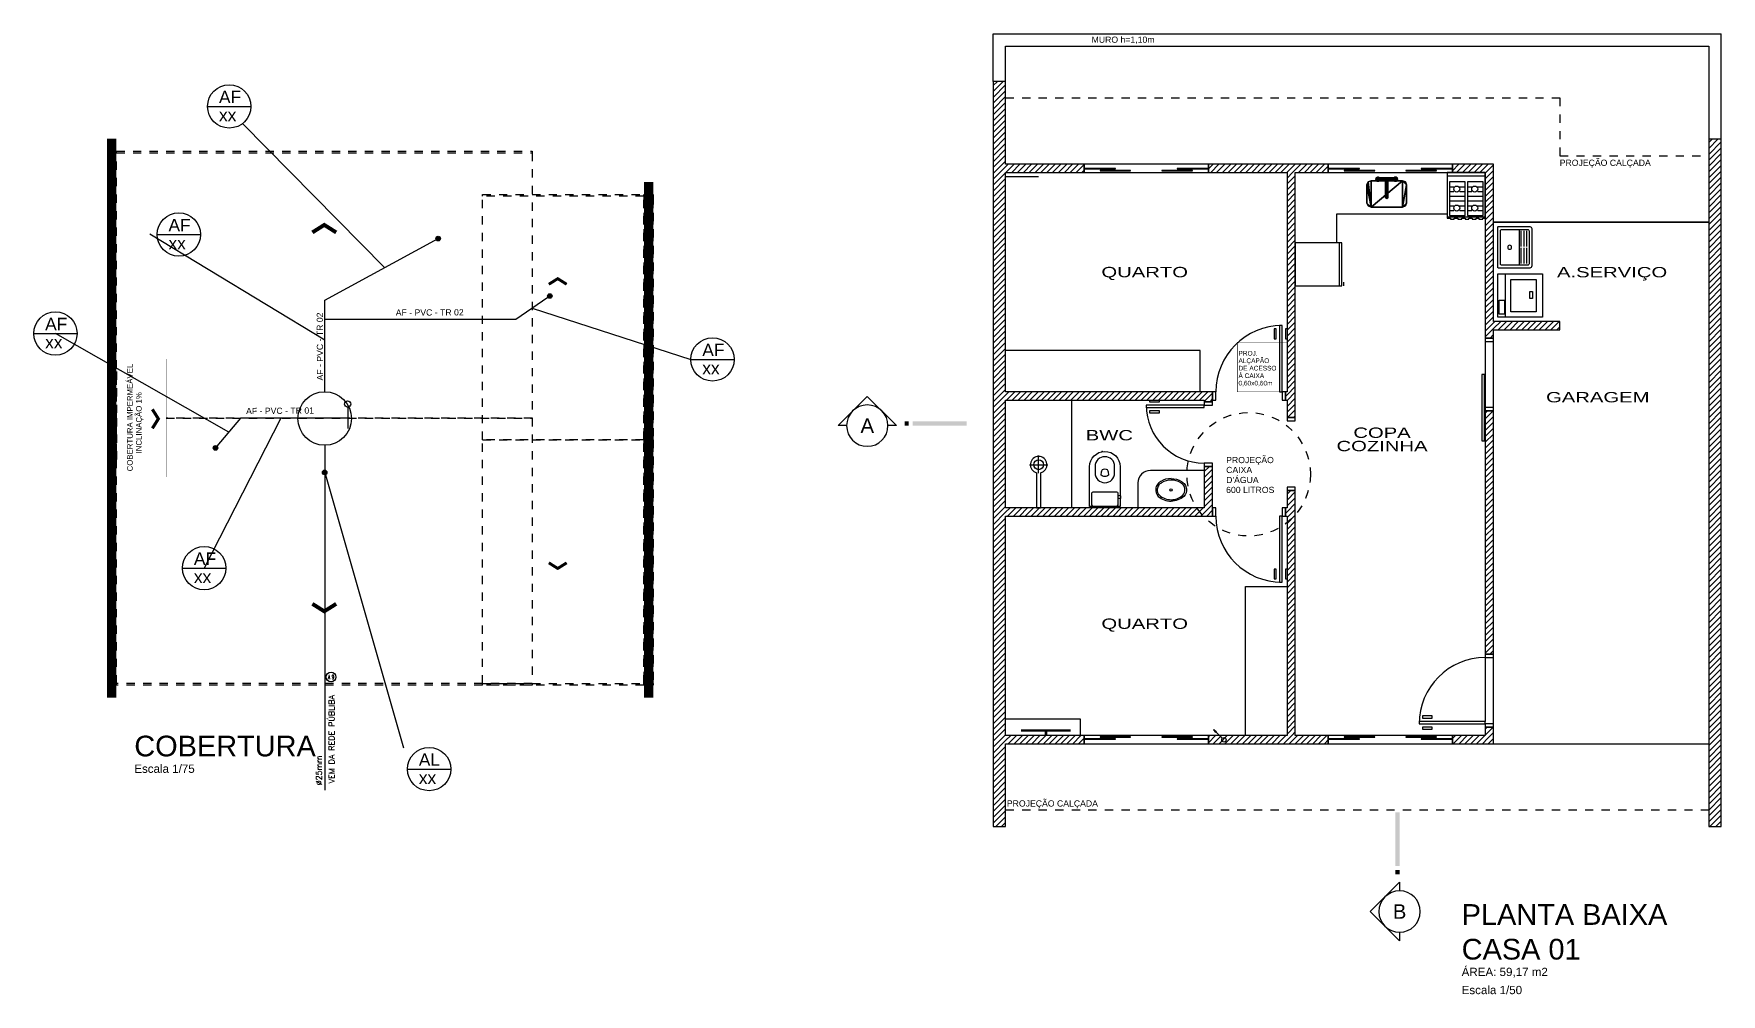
# Model space of a CAD drawing. Header units: metres. Extents: x 49 to 320, y -91 to 27.
# Drawn here: x 198.54 to 218.93, y -59.05 to -47.45 of the extents above; entities that cross this region are included whole.
import ezdxf
from ezdxf.enums import TextEntityAlignment as Align

# ---------------------------------------------------------------- set-up
doc = ezdxf.new("R2010")
doc.units = ezdxf.units.M
doc.header["$LTSCALE"] = 0.2
doc.linetypes.add('DASHED', pattern=[0.75, 0.5, -0.25])
for name, color, linetype in [('ARQ-___-___-LEG', 3, 'Continuous'), ('ARQ-___-___-TXT', 4, 'Continuous'), ('ARQ-___-___-VST', 9, 'Continuous'), ('ARQ-ALV', 6, 'Continuous'), ('ARQ-ALV-___-HTC', 13, 'Continuous'), ('ARQ-COB-PRJ', 4, 'DASHED'), ('ARQ-CXO', 2, 'Continuous'), ('ARQ-DVI', 1, 'Continuous'), ('ARQ-EQP', 24, 'Continuous'), ('ARQ-EQP-___-INT', 7, 'Continuous'), ('ARQ-PIS', 2, 'Continuous'), ('CONEXAO_AG_FRIA', 6, 'Continuous'), ('Diametro', 1, 'Continuous'), ('LEGENDA_ID', 5, 'Continuous'), ('LEGENDA_ID_L', 5, 'Continuous')]:
    doc.layers.add(name, color=color, linetype=linetype)
doc.styles.add('REGUA100', font='arial.ttf')
doc.styles.add('REGUA140', font='arial.ttf')
doc.styles.add('REGUA200', font='arial.ttf')
doc.styles.add('REGUA60', font='arial.ttf')
doc.styles.add('REGUA80', font='arial.ttf')
doc.styles.add('ROMANS', font='romans', dxfattribs={"height": 6})
pattern_1 = [(45, (252.555146, -63.206837), (-0.03535534, 0.03535534), [])]

# ---------------------------------------------------------------- blocks, each defined once
blk = doc.blocks.new('Titul1')
at = {"color": 6, "style": 'REGUA200', "width": 1.4}
blk.add_attdef('TITULO', (0, 0), '', height=5, dxfattribs=at)
at = {"color": 0, "style": 'REGUA80', "width": 1.4}
blk.add_attdef('ESCALA', (0, -3.98), '', height=2, dxfattribs=at)
blk = doc.blocks.new('INDSETAD')
at = {"color": 4, "linetype": 'ByBlock'}
for points in [[(0, 0), (1.26, 2), (0.71, 0), (1.77, 1.68)], [(0, 0), (1.26, -2), (0.71, 0), (1.77, -1.68)]]:
    blk.add_solid(points, dxfattribs=at)
blk = doc.blocks.new('MCCUB1_3')
at = {"color": 254}
mesh = blk.add_polyface(dxfattribs=at)
corners = [(-24, -37, 70), (-22.5, -40.5, 70), (-19, -42, 70), (-24, -15, 70), (-22.5, -11.5, 70), (-19, -10, 70), (19, -10, 70), (19, -42, 70), (24, -15, 70), (24, -37, 70), (22.5, -40.5, 70), (22.5, -11.5, 70), (-24, -37, 85), (-22.5, -40.5, 85), (-19, -42, 85), (19, -42, 85), (22.5, -40.5, 85), (24, -37, 85), (24, -15, 85), (22.5, -11.5, 85), (19, -10, 85), (-19, -10, 85), (-22.5, -11.5, 85), (-24, -15, 85)]
mesh.append_faces([[corners[k] for k in face] for face in [(9, 7, 10), (6, 8, 11)]], dxfattribs={"vtx0": -1, "color": 254})
mesh.append_faces([[corners[k] for k in face] for face in [(0, 2, 3), (3, 2, 4), (4, 2, 5), (5, 2, 6), (8, 7, 9)]], dxfattribs={"vtx0": -1, "vtx1": -1, "color": 254})
mesh.append_faces([[corners[k] for k in face] for face in [(6, 7, 8)]], dxfattribs={"vtx0": -1, "vtx1": -1, "vtx2": -1, "color": 254})
mesh.append_faces([[corners[k] for k in face] for face in [(6, 2, 7)]], dxfattribs={"vtx0": -1, "vtx2": -1, "color": 254})
mesh.append_faces([[corners[k] for k in face] for face in [(12, 13, 0), (13, 14, 1), (14, 15, 2), (15, 16, 7), (16, 17, 10), (17, 18, 9), (18, 19, 8), (19, 20, 11), (20, 21, 6), (21, 22, 5), (22, 23, 4), (23, 12, 3)]], dxfattribs={"vtx1": -1, "color": 254})
mesh.append_faces([[corners[k] for k in face] for face in [(0, 1, 2), (13, 1, 0), (14, 2, 1), (15, 7, 2), (16, 10, 7), (17, 9, 10), (18, 8, 9), (19, 11, 8), (20, 6, 11), (21, 5, 6), (22, 4, 5), (23, 3, 4), (12, 0, 3)]], dxfattribs={"vtx2": -1, "color": 254})
mesh = blk.add_polyface(dxfattribs=at)
corners = [(-1.4, -30.5, 100.3), (-1.4, -30.5, 95.5), (-0.1, -31.3, 95.5), (-0.1, -31.3, 100.6), (-1.4, -29, 99.7), (-1.4, -29, 95.5), (-0.1, -28.3, 99.4), (-0.1, -28.3, 95.5), (1.2, -29, 99.7), (1.2, -29, 95.5), (1.2, -30.5, 100.3), (1.2, -30.5, 95.5), (-1.4, -27.2, 103.6), (-0.1, -27.5, 104.3), (-1.4, -26.6, 102.1), (-0.1, -26.3, 101.3), (1.2, -26.6, 102.1), (1.2, -27.2, 103.6), (-1.4, -10.6, 103.6), (-0.1, -10.3, 104.3), (-1.4, -11.2, 102.1), (-0.1, -11.5, 101.3), (1.2, -11.2, 102.1), (1.2, -10.6, 103.6), (-1.4, -7.6, 100.5), (-0.1, -7, 101), (-1.4, -8.6, 99.5), (-0.1, -9.2, 98.9), (1.2, -8.6, 99.5), (1.2, -7.6, 100.5), (-12.1, -6.6, 100), (-12.1, -7.3, 101.3), (11.9, -7.3, 101.3), (11.9, -6.6, 100), (-12.1, -7.4, 98.7), (11.9, -7.4, 98.7), (-12.1, -8.9, 98.7), (11.9, -8.9, 98.7), (-12.1, -9.6, 100), (11.9, -9.6, 100), (-12.1, -8.8, 101.3), (11.9, -8.8, 101.3), (12.5, -6.6, 106.9), (11.2, -5.7, 106.9), (9.7, -5.7, 106.9), (8.4, -6.6, 106.9), (7.9, -8.1, 106.9), (8.4, -9.6, 106.9), (9.6, -10.5, 106.9), (12.4, -9.6, 106.9), (11.2, -10.5, 106.9), (12.9, -8.1, 106.9), (12.5, -6.6, 101.9), (11.2, -5.7, 101.9), (9.7, -5.7, 101.9), (8.4, -6.6, 101.9), (7.9, -8.1, 101.9), (8.4, -9.6, 101.9), (9.6, -10.5, 101.9), (11.2, -10.5, 101.9), (12.4, -9.6, 101.9), (12.9, -8.1, 101.9), (-8.1, -8.1, 101.9), (-8.5, -6.6, 101.9), (-8.5, -6.6, 106.9), (-8.1, -8.1, 106.9), (-8.6, -9.6, 101.9), (-8.6, -9.6, 106.9), (-9.8, -10.5, 101.9), (-9.8, -10.5, 106.9), (-11.4, -10.5, 101.9), (-11.4, -10.5, 106.9), (-12.6, -9.6, 101.9), (-12.6, -9.6, 106.9), (-13.1, -8.1, 101.9), (-13.1, -8.1, 106.9), (-12.6, -6.6, 101.9), (-12.6, -6.6, 106.9), (-11.3, -5.7, 101.9), (-11.3, -5.7, 106.9), (-9.8, -5.7, 101.9), (-9.8, -5.7, 106.9)]
mesh.append_faces([[corners[k] for k in face] for face in [(30, 31, 32, 33), (34, 30, 33, 35), (36, 34, 35, 37), (38, 36, 37, 39), (40, 38, 39, 41), (31, 40, 41, 32), (52, 53, 43, 42), (53, 54, 44, 43), (54, 55, 45, 44), (55, 56, 46, 45), (56, 57, 47, 46), (57, 58, 48, 47), (58, 59, 50, 48), (59, 60, 49, 50), (60, 61, 51, 49), (61, 52, 42, 51), (62, 63, 64, 65), (66, 62, 65, 67), (68, 66, 67, 69), (70, 68, 69, 71), (72, 70, 71, 73), (74, 72, 73, 75), (76, 74, 75, 77), (78, 76, 77, 79), (80, 78, 79, 81), (63, 80, 81, 64)]], dxfattribs={"color": 254})
mesh.append_faces([[corners[k] for k in face] for face in [(32, 37, 35, 33), (49, 48, 50), (42, 49, 51), (64, 67, 65), (67, 71, 69)]], dxfattribs={"vtx0": -1, "color": 254})
mesh.append_faces([[corners[k] for k in face] for face in [(32, 39, 37), (42, 44, 45), (42, 45, 46), (42, 46, 47), (42, 47, 48), (64, 73, 71), (64, 75, 73), (64, 77, 75), (64, 79, 77)]], dxfattribs={"vtx0": -1, "vtx2": -1, "color": 254})
mesh.append_faces([[corners[k] for k in face] for face in [(24, 18, 19, 25), (26, 20, 18, 24), (27, 21, 20, 26), (28, 22, 21, 27), (29, 23, 22, 28), (25, 19, 23, 29)]], dxfattribs={"vtx1": -1, "color": 254})
mesh.append_faces([[corners[k] for k in face] for face in [(36, 38, 31)]], dxfattribs={"vtx1": -1, "vtx2": -1, "color": 254})
mesh.append_faces([[corners[k] for k in face] for face in [(12, 0, 3, 13), (14, 4, 0, 12), (15, 6, 4, 14), (16, 8, 6, 15), (17, 10, 8, 16), (13, 3, 10, 17), (18, 12, 13, 19), (20, 14, 12, 18), (21, 15, 14, 20), (22, 16, 15, 21), (23, 17, 16, 22), (19, 13, 17, 23)]], dxfattribs={"vtx1": -1, "vtx3": -1, "color": 254})
mesh.append_faces([[corners[k] for k in face] for face in [(32, 41, 39), (30, 34, 36, 31), (38, 40, 31), (42, 43, 44), (64, 81, 79)]], dxfattribs={"vtx2": -1, "color": 254})
mesh.append_faces([[corners[k] for k in face] for face in [(0, 1, 2, 3), (4, 5, 1, 0), (6, 7, 5, 4), (8, 9, 7, 6), (10, 11, 9, 8), (3, 2, 11, 10)]], dxfattribs={"vtx3": -1, "color": 254})
blk = doc.blocks.new('EQF4B__2')
at = {"color": 0}
blk.add_lwpolyline([(25.5, -5), (-25.5, -5), (-25.5, -66.5), (-21.4, -66.5), (-21.4, -67.9), (-16.2, -67.9), (-16.2, -66.5), (-11.3, -66.5), (-11.3, -67.9), (-6.2, -67.9), (-6.2, -66.5), (-1.7, -66.5), (-1.7, -67.9), (3.5, -67.9), (3.5, -66.5), (7.8, -66.5), (7.8, -67.9), (13, -67.9), (13, -66.5), (17, -66.5), (17, -67.9), (22.2, -67.9), (22.2, -66.5), (25.5, -66.5)], close=True, dxfattribs=at)
at = {"layer": 'ARQ-EQP-___-INT'}
for p, q in [((-25.3, -9.7), (25.3, -9.7)), ((-22.6, -24.1), (-16.8, -24.1)), ((-22.6, -30.6), (-16.8, -30.6)), ((-22.6, -36.7), (-1.4, -36.7)), ((-22.6, -43.3), (-1.4, -43.3)), ((-8.7, -24.1), (-1.4, -24.1)), ((-8.7, -30.6), (-1.4, -30.6)), ((1.4, -24.1), (7.2, -24.1)), ((1.4, -30.6), (7.2, -30.6)), ((1.4, -36.7), (22.6, -36.7)), ((1.4, -43.3), (22.6, -43.3)), ((15.3, -24.1), (22.6, -24.1)), ((15.3, -30.6), (22.6, -30.6)), ((-25.3, -64.4), (25.3, -64.4)), ((-22.6, -49.6), (-16.8, -49.6)), ((-22.6, -56.1), (-16.8, -56.1)), ((-8.7, -49.6), (-1.4, -49.6)), ((-8.7, -56.1), (-1.4, -56.1)), ((1.4, -49.6), (7.2, -49.6)), ((1.4, -56.1), (7.2, -56.1)), ((15.3, -49.6), (22.6, -49.6)), ((15.3, -56.1), (22.6, -56.1))]:
    blk.add_line(p, q, dxfattribs=at)
for points in [[(-22.6, -62.6), (-1.4, -62.6), (-1.4, -17.4), (-22.6, -17.4)], [(1.4, -62.6), (22.6, -62.6), (22.6, -17.4), (1.4, -17.4)]]:
    blk.add_lwpolyline(points, close=True, dxfattribs=at)
for centre in [(-12.8, -27.3), (11.3, -27.3), (-12.8, -52.8), (11.3, -52.8)]:
    blk.add_circle(centre, 4.04, dxfattribs=at)
blk = doc.blocks.new('EQREFR22')
at = {"color": 0}
blk.add_lwpolyline([(30.5, -10), (-30.5, -10), (-30.5, -76), (30.5, -76)], close=True, dxfattribs=at)
at = {"layer": 'ARQ-EQP-___-INT'}
for p, q in [((-30.5, -73), (30.5, -73)), ((-30.5, -79), (-25.5, -79))]:
    blk.add_line(p, q, dxfattribs=at)
blk = doc.blocks.new('EQLAV1_2')
at = {"color": 0}
blk.add_lwpolyline([(30.8, -10), (-30.8, -10), (-30.8, -73.5), (30.8, -73.5)], close=True, dxfattribs=at)
at = {"layer": 'ARQ-EQP-___-INT'}
blk.add_line((30.8, -21.3), (-30.8, -21.3), dxfattribs=at)
for points in [[(6.4, -19.6), (26.4, -19.6), (26.4, -12.1), (6.4, -12.1)], [(22.9, -64.6), (22.9, -28.8), (-23, -28.8), (-23, -64.6)], [(4, -59.7), (4, -55.7), (-6, -55.7), (-6, -59.7)]]:
    blk.add_lwpolyline(points, close=True, dxfattribs=at)
blk = doc.blocks.new('SAT13S_2')
at = {"layer": 'ARQ-EQP', "color": 0, "linetype": 'ByBlock'}
blk.add_lwpolyline([(-26.5, -48.5), (26.5, -48.5, 0.414214), (29.5, -45.5), (29.5, -1, 0.414214), (28.5, 0), (-28.5, 0, 0.414214), (-29.5, -1), (-29.5, -45.5, 0.414214)], format="xyb", close=True, dxfattribs=at)
at = {"layer": 'ARQ-EQP-___-INT'}
for points in [[(25.5, -27.7), (25.5, -6, 0.414214), (23.5, -4), (-23.5, -4, 0.414214), (-25.5, -6), (-25.5, -27.7)], [(-25.5, -27.8), (-25.5, -29.7, 0.414214), (-24.5, -30.6), (-23.2, -30.6), (23.1, -30.6), (24.5, -30.6, 0.414214), (25.5, -29.7), (25.5, -27.8)], [(-25.5, -30.5), (-25.5, -42.5, 0.414214), (-23.5, -44.5)], [(-23.5, -44.5), (23.5, -44.5, 0.414214), (25.5, -42.5), (25.5, -30.5, 0.414214)], [(-23.2, -33), (-0.9, -33, 0.414214)], [(-23.2, -37), (-0.9, -37, 0.414214)], [(-23.2, -41), (-0.9, -41, 0.414214)], [(0.8, -33), (23.1, -33, 0.414214)], [(0.8, -37), (23.1, -37, 0.414214)], [(0.8, -41), (23.1, -41, 0.414214)]]:
    blk.add_lwpolyline(points, format="xyb", dxfattribs=at)
blk.add_circle((0, -17), 2.8, dxfattribs=at)
blk = doc.blocks.new('SAC616S2')
at = {"layer": 'ARQ-EQP', "color": 0, "linetype": 'ByBlock'}
blk.add_lwpolyline([(18.2, -1.5, -0.329256), (18.5, -1.9), (18.5, -49.6, -0.412623), (0, -68, -0.412623), (-18.5, -49.6), (-18.5, -14.5), (-18.9, -14.5), (-18.9, -11), (-18.5, -11), (-18.5, -1.9, -0.329256), (-18.2, -1.5), (-17.3, -1.5), (0, -1.5), (17.3, -1.5)], format="xyb", close=True, dxfattribs=at)
at = {"layer": 'ARQ-EQP-___-INT'}
for p, q in [((-18.5, -11), (-16, -11)), ((-18.5, -14.5), (-16, -14.5))]:
    blk.add_line(p, q, dxfattribs=at)
blk.add_lwpolyline([(-14, -1.5, 0.324141), (-16, -3.5), (-16, -17.5, 0.333333), (-14.5, -19), (0, -19), (14.5, -19, 0.333333), (16, -17.5), (16, -3.5, 0.324141), (14, -1.5, 0.324141)], format="xyb", dxfattribs=at)
for points in [[(0, -61.7, 0.418677), (11.8, -50), (11.8, -42.1, 0.411784), (0, -30.2, 0.411784), (-11.8, -42.1), (-11.8, -50, 0.418677)], [(0, -47, -0.428571), (-4, -43.3), (-4.3, -39.3, -0.16754), (0, -37.8, -0.16754), (4.3, -39.3), (4, -43.3, -0.428571)]]:
    blk.add_lwpolyline(points, format="xyb", close=True, dxfattribs=at)
blk.add_point((3.3, -68), dxfattribs=at)
blk = doc.blocks.new('SACHS__2')
at = {"layer": 'ARQ-EQP', "color": 0, "linetype": 'ByBlock'}
for p, q in [((42.3, 2.4), (0, 2.4)), ((0, 2.4), (0, -2.4)), ((42.3, -2.4), (0, -2.4))]:
    blk.add_line(p, q, dxfattribs=at)
blk.add_arc((52, 0), 10, 193.8865, 166.1135, dxfattribs=at)
at = {"layer": 'ARQ-EQP-___-INT'}
for p, q in [((41.6, 0), (63.2, 0)), ((52, 11.2), (52, -11.2))]:
    blk.add_line(p, q, dxfattribs=at)
blk.add_circle((52, 0), 6, dxfattribs=at)
blk = doc.blocks.new('SAL37S_2')
at = {"layer": 'ARQ-EQP-___-INT'}
for points in [[(0, -10, 0.145827), (-16.8, -14.9, 0.090827), (-22, -19.4, 0.12568), (-24.8, -26.7, 0.221372), (-20.6, -38.8, 0.186059), (0, -46.5, 0.186059)], [(0, -10, -0.145827), (16.8, -14.9, -0.090827), (22, -19.4, -0.12568), (24.8, -26.7, -0.221372), (20.6, -38.8, -0.186059), (0, -46.5, -0.186059)]]:
    blk.add_lwpolyline(points, format="xyb", dxfattribs=at)
blk.add_lwpolyline([(0, -12.5, 0.14623), (-15.5, -17, 0.09047), (-20, -20.9, 0.123903), (-22.4, -27, 0.21906), (-18.9, -37, 0.185248), (0, -44.1, 0.185248), (18.8, -37, 0.21906), (22.3, -27, 0.123903), (20, -20.9, 0.09047), (15.5, -17, 0.14623)], format="xyb", close=True, dxfattribs=at)
blk.add_circle((0, -28.3), 1.8, dxfattribs=at)
blk = doc.blocks.new('IndUni1')
at = {"color": 4, "style": 'REGUA100', "width": 1.4, "flags": 8}
blk.add_attdef('NOME1', text='', height=2.5, dxfattribs=at).set_placement((0.24, 2.99), align=Align.CENTER)
at = {"color": 4, "style": 'REGUA100', "width": 1.4}
blk.add_attdef('NOME2', text='', height=2.5, dxfattribs=at).set_placement((0.24, -0.22), align=Align.CENTER)
at = {"color": 0, "style": 'REGUA60', "width": 1.4}
for tag, p in [('PERIM', (0.24, -5.32)), ('AREA', (0.24, -2.82)), ('PISO', (0.24, -7.82)), ('PAREDE', (0.24, -10.32)), ('TETO', (0.24, -12.82))]:
    blk.add_attdef(tag, text='', height=1.5, dxfattribs=at).set_placement(p, align=Align.CENTER)
blk = doc.blocks.new('Corte2')
at = {"color": 4}
blk.add_lwpolyline([(-5, 0), (-7.07, 0), (0, 7.07), (7.07, 0), (5, 0, 1)], format="xyb", close=True, dxfattribs=at)
blk.add_arc((0, 0), 5, 180, 0)
at = {"color": 4, "linetype": 'ByBlock'}
for points in [[(9, 0), (9, 1), (10, 0), (10, 1)], [(11, 0), (11, 1), (24, 0), (24, 1)]]:
    blk.add_solid(points, dxfattribs=at)
at = {"color": 0, "linetype": 'ByBlock', "style": 'REGUA140', "width": 1.4}
blk.add_attdef('CODCORTE', text='', height=3.5, dxfattribs=at).set_placement((0, 0), align=Align.MIDDLE)
blk = doc.blocks.new('*U282', base_point=(503.7, 172.5))
for p, q in [((491.3, 184.8), (494.9, 182.7)), ((491.3, 184.8), (493.4, 181.2)), ((501.7, 174.4), (491.3, 184.8))]:
    blk.add_line(p, q)
blk.add_circle((503.7, 172.5), 2.71)

msp = doc.modelspace()

# ---------------------------------------------------------------- hatches: boundary and pattern name
at = {"true_color": 0x000000}
h = msp.add_hatch(color=18, dxfattribs=at)
h.dxf.hatch_style = 1
h.paths.add_polyline_path([(203.4, -49.92, 1), (203.456, -49.92, 1)])
h = msp.add_hatch(color=18, dxfattribs=at)
h.dxf.hatch_style = 1
h.paths.add_polyline_path([(204.804, -50.613, 1), (204.749, -50.613, 1)])
h = msp.add_hatch(color=18, dxfattribs=at)
h.dxf.hatch_style = 1
h.paths.add_polyline_path([(200.766, -52.448, 1), (200.711, -52.448, 1)])
h = msp.add_hatch(color=18, dxfattribs=at)
h.dxf.hatch_style = 1
h.paths.add_polyline_path([(202.029, -52.744, 1), (202.084, -52.744, 1)])
at = {"layer": 'ARQ-ALV-___-HTC'}
h = msp.add_hatch(dxfattribs=at)
h.set_pattern_fill('_U', color=256, scale=0.05, angle=45, style=0, pattern_type=0)
h.set_pattern_definition(pattern_1)
h.paths.add_polyline_path([(210.131, -48.021), (210.131, -57.021), (210.281, -57.021), (210.281, -48.021)])
h = msp.add_hatch(dxfattribs=at)
h.set_pattern_fill('_U', color=256, scale=0.05, angle=45, style=0, pattern_type=0)
h.set_pattern_definition(pattern_1)
h.paths.add_polyline_path([(218.926, -57.021), (218.926, -48.721), (218.776, -48.721), (218.776, -57.021)])
h = msp.add_hatch(dxfattribs=at)
h.set_pattern_fill('_U', color=256, scale=0.05, angle=45, style=0, pattern_type=0)
h.set_pattern_definition(pattern_1)
h.paths.add_polyline_path([(210.281, -49.021), (210.281, -49.121), (211.231, -49.121), (211.231, -49.021)])
h.paths.add_polyline_path([(215.679, -49.021), (215.679, -49.121), (216.076, -49.121), (216.176, -49.021)])
h.paths.add_polyline_path([(214.179, -49.021), (212.731, -49.021), (212.731, -49.121), (214.179, -49.121)])
h = msp.add_hatch(dxfattribs=at)
h.set_pattern_fill('_U', color=256, scale=0.05, angle=45, style=0, pattern_type=0)
h.set_pattern_definition(pattern_1)
h.paths.add_polyline_path([(213.681, -49.121), (213.681, -52.081), (213.781, -52.081), (213.781, -49.121)])
h.paths.add_polyline_path([(213.781, -55.921), (213.781, -52.961), (213.681, -52.961), (213.681, -55.921)])
h = msp.add_hatch(dxfattribs=at)
h.set_pattern_fill('_U', color=256, scale=0.05, angle=45, style=0, pattern_type=0)
h.set_pattern_definition(pattern_1)
h.paths.add_polyline_path([(216.076, -54.941), (216.176, -54.941), (216.176, -52.001), (216.076, -52.001)])
h.paths.add_polyline_path([(216.076, -55.821), (216.076, -55.921), (216.176, -56.021), (216.176, -55.821)])
h.paths.add_polyline_path([(216.176, -51.121), (216.176, -49.021), (216.076, -49.121), (216.076, -51.121)])
h = msp.add_hatch(dxfattribs=at)
h.set_pattern_fill('_U', color=256, scale=0.05, angle=45, style=0, pattern_type=0)
h.set_pattern_definition(pattern_1)
h.paths.add_polyline_path([(216.176, -50.921), (216.176, -51.021), (216.976, -51.021), (216.976, -50.921)])
h = msp.add_hatch(dxfattribs=at)
h.set_pattern_fill('_U', color=256, scale=0.05, angle=45, style=0, pattern_type=0)
h.set_pattern_definition(pattern_1)
h.paths.add_polyline_path([(212.781, -51.771), (210.281, -51.771), (210.281, -51.871), (212.781, -51.871)])
h.paths.add_polyline_path([(213.661, -51.871), (213.681, -51.871), (213.681, -51.771), (213.661, -51.771)])
h = msp.add_hatch(dxfattribs=at)
h.set_pattern_fill('_U', color=256, scale=0.05, angle=45, style=0, pattern_type=0)
h.set_pattern_definition(pattern_1)
h.paths.add_polyline_path([(212.781, -53.171), (212.781, -52.671), (212.681, -52.671), (212.681, -53.171)])
h.paths.add_polyline_path([(212.681, -51.871), (212.681, -51.891), (212.781, -51.891), (212.781, -51.871)])
h = msp.add_hatch(dxfattribs=at)
h.set_pattern_fill('_U', color=256, scale=0.05, angle=45, style=0, pattern_type=0)
h.set_pattern_definition(pattern_1)
h.paths.add_polyline_path([(212.781, -53.171), (210.281, -53.171), (210.281, -53.271), (212.781, -53.271)])
h.paths.add_polyline_path([(213.661, -53.271), (213.681, -53.271), (213.681, -53.171), (213.661, -53.171)])
h = msp.add_hatch(dxfattribs=at)
h.set_pattern_fill('_U', color=256, scale=0.05, angle=45, style=0, pattern_type=0)
h.set_pattern_definition(pattern_1)
h.paths.add_polyline_path([(215.679, -56.021), (216.176, -56.021), (216.076, -55.921), (215.679, -55.921)])
h.paths.add_polyline_path([(214.179, -56.021), (214.179, -55.921), (212.731, -55.921), (212.731, -56.021)])
h.paths.add_polyline_path([(211.231, -56.021), (211.231, -55.921), (210.281, -55.921), (210.281, -56.021)])

# ---------------------------------------------------------------- linework, layer by layer
for p, q in [((200.642, -48.323), (201.166, -48.323)), ((202.783, -50.272), (201.063, -48.531)), ((202.06, -51.146), (199.943, -49.866)), ((200.033, -49.871), (200.557, -49.871)), ((202.06, -50.665), (203.428, -49.92)), ((202.06, -51.77), (202.06, -50.665)), ((204.367, -50.893), (204.753, -50.628)), ((202.06, -50.893), (204.367, -50.893)), ((204.563, -50.759), (206.481, -51.379)), ((198.542, -51.066), (199.066, -51.066)), ((200.898, -52.258), (198.804, -51.066)), ((206.481, -51.379), (207.004, -51.379)), ((202.338, -51.957), (202.338, -52.213)), ((201.528, -52.088), (200.601, -53.9)), ((201.041, -52.088), (200.756, -52.427)), ((202.015, -52.088), (201.041, -52.088)), ((202.338, -52.088), (201.446, -52.088)), ((202.057, -52.416), (202.057, -56.581)), ((202.057, -52.744), (203.008, -56.071)), ((200.34, -53.9), (200.863, -53.9)), ((203.057, -56.327), (203.58, -56.327))]:
    msp.add_line(p, q)
for centre, radius in [((200.904, -48.323), 0.262), ((200.295, -49.871), 0.262), ((203.428, -49.92), 0.0277), ((204.776, -50.613), 0.0277), ((198.804, -51.066), 0.262), ((206.742, -51.379), 0.262), ((202.057, -52.093), 0.323), ((202.334, -51.918), 0.0386), ((200.738, -52.448), 0.0277), ((202.057, -52.744), 0.0277), ((200.601, -53.9), 0.262), ((203.318, -56.327), 0.262)]:
    msp.add_circle(centre, radius)
at = {"layer": 'ARQ-___-___-LEG'}
for points, const_width in [([(199.485, -48.713), (199.485, -55.313), (199.485, -55.463)], 0.113), ([(205.969, -55.463), (205.969, -49.388), (205.969, -49.238)], 0.113), ([(199.542, -51.376), (200.142, -51.376), (200.142, -52.801), (199.542, -52.801)], 0.000075)]:
    msp.add_lwpolyline(points, dxfattribs=dict(at, const_width=const_width))
at = {"layer": 'ARQ-___-___-VST'}
for p, q in [((210.131, -48.021), (210.131, -47.446)), ((210.131, -47.446), (218.926, -47.446)), ((218.926, -48.721), (218.926, -47.446)), ((210.281, -48.021), (210.281, -47.596)), ((210.281, -47.596), (218.776, -47.596)), ((218.776, -47.596), (218.776, -48.721)), ((212.73, -49.021), (211.232, -49.021)), ((211.232, -49.121), (212.73, -49.121)), ((215.678, -49.021), (214.18, -49.021)), ((214.18, -49.121), (215.678, -49.121)), ((210.281, -49.171), (210.681, -49.171)), ((214.281, -49.621), (215.617, -49.621)), ((214.281, -49.971), (214.281, -49.621)), ((213.526, -51.011), (213.526, -51.131)), ((213.551, -51.011), (213.526, -51.011)), ((213.526, -51.131), (213.551, -51.131)), ((213.551, -51.131), (213.551, -51.011)), ((213.661, -51.011), (213.661, -51.131)), ((213.681, -51.011), (213.661, -51.011)), ((213.661, -51.131), (213.681, -51.131)), ((216.076, -51.161), (216.076, -51.961)), ((216.176, -51.961), (216.176, -51.161)), ((212.631, -51.271), (210.281, -51.271)), ((212.631, -51.771), (212.631, -51.271)), ((211.081, -53.171), (211.081, -51.871)), ((212.021, -51.871), (212.021, -51.891)), ((212.021, -51.891), (212.141, -51.891)), ((212.141, -51.891), (212.141, -51.871)), ((212.141, -52.001), (212.021, -52.001)), ((212.021, -52.001), (212.021, -52.026)), ((212.021, -52.026), (212.141, -52.026)), ((212.141, -52.026), (212.141, -52.001)), ((212.681, -52.721), (212.031, -52.721)), ((211.881, -52.871), (211.881, -53.171)), ((213.526, -53.911), (213.526, -54.031)), ((213.551, -53.911), (213.526, -53.911)), ((213.551, -54.031), (213.551, -53.911)), ((213.661, -53.911), (213.661, -54.031)), ((213.681, -53.911), (213.661, -53.911)), ((213.181, -55.921), (213.181, -54.121)), ((213.181, -54.121), (213.681, -54.121)), ((213.526, -54.031), (213.551, -54.031)), ((213.661, -54.031), (213.681, -54.031)), ((216.076, -54.981), (216.076, -55.751)), ((216.176, -55.781), (216.176, -54.981)), ((210.281, -55.721), (211.181, -55.721)), ((211.181, -55.721), (211.181, -55.921)), ((215.436, -55.686), (215.316, -55.686)), ((215.316, -55.686), (215.316, -55.711)), ((215.316, -55.711), (215.436, -55.711)), ((215.436, -55.821), (215.316, -55.821)), ((215.316, -55.821), (215.316, -55.846)), ((215.316, -55.846), (215.436, -55.846)), ((215.436, -55.711), (215.436, -55.686)), ((215.436, -55.846), (215.436, -55.821)), ((212.73, -55.921), (211.232, -55.921)), ((211.232, -56.021), (212.73, -56.021)), ((215.678, -55.921), (214.18, -55.921)), ((214.18, -56.021), (215.678, -56.021))]:
    msp.add_line(p, q, dxfattribs=at)
at = {"layer": 'ARQ-___-___-VST', "linetype": 'DASHED'}
for p, q in [((210.281, -48.221), (216.976, -48.221)), ((216.976, -48.221), (216.976, -48.921)), ((216.976, -48.921), (218.776, -48.921)), ((210.281, -56.821), (218.776, -56.821))]:
    msp.add_line(p, q, dxfattribs=at)
at = {"layer": 'ARQ-___-___-VST', "linetype": 'DASHED', "const_width": 0.005}
msp.add_lwpolyline([(213.681, -51.171), (213.081, -51.171), (213.081, -51.771), (213.681, -51.771), (213.681, -51.171), (213.381, -51.171)], dxfattribs=at)
at = {"layer": 'ARQ-___-___-VST', "const_width": 0.03}
for points in [[(210.769, -55.861), (211.069, -55.861), (210.469, -55.861)], [(210.769, -55.861), (210.769, -55.921)]]:
    msp.add_lwpolyline(points, dxfattribs=at)
at = {"layer": 'ARQ-___-___-VST', "linetype": 'DASHED'}
msp.add_circle((213.218, -52.767), 0.746, dxfattribs=at)
at = {"layer": 'ARQ-___-___-VST'}
msp.add_arc((212.031, -52.871), 0.15, 90, 180, dxfattribs=at)
at = {"layer": 'ARQ-ALV'}
for p, q in [((210.131, -48.021), (210.131, -57.021)), ((210.281, -48.021), (210.131, -48.021)), ((210.281, -49.021), (210.281, -48.021)), ((218.776, -48.721), (218.776, -57.021)), ((218.926, -48.721), (218.776, -48.721)), ((218.926, -57.021), (218.926, -48.721)), ((211.231, -49.021), (210.281, -49.021)), ((210.281, -51.771), (210.281, -49.121)), ((210.281, -49.121), (211.231, -49.121)), ((211.231, -49.121), (211.231, -49.021)), ((212.731, -49.021), (212.731, -49.121)), ((214.179, -49.021), (212.731, -49.021)), ((212.731, -49.121), (213.681, -49.121)), ((213.681, -49.121), (213.681, -51.771)), ((213.781, -52.081), (213.781, -49.121)), ((213.781, -49.121), (214.179, -49.121)), ((214.179, -49.121), (214.179, -49.021)), ((215.679, -49.021), (215.679, -49.121)), ((216.176, -49.021), (215.679, -49.021)), ((215.679, -49.121), (216.076, -49.121)), ((216.076, -49.121), (216.076, -51.121)), ((216.176, -50.921), (216.176, -49.021)), ((216.976, -50.921), (216.176, -50.921)), ((216.976, -51.021), (216.976, -50.921)), ((216.076, -51.121), (216.176, -51.121)), ((216.176, -51.121), (216.176, -51.021)), ((216.176, -51.021), (216.976, -51.021)), ((212.781, -51.771), (210.281, -51.771)), ((212.781, -51.871), (212.781, -51.771)), ((213.661, -51.771), (213.661, -51.871)), ((213.681, -51.771), (213.661, -51.771)), ((210.281, -53.171), (210.281, -51.871)), ((210.281, -51.871), (212.681, -51.871)), ((212.681, -51.871), (212.681, -51.891)), ((212.681, -51.891), (212.781, -51.891)), ((212.781, -51.891), (212.781, -51.871)), ((213.661, -51.871), (213.681, -51.871)), ((213.681, -51.871), (213.681, -52.081)), ((213.681, -52.081), (213.781, -52.081)), ((216.176, -52.001), (216.076, -52.001)), ((216.076, -52.001), (216.076, -54.941)), ((216.176, -54.941), (216.176, -52.001)), ((212.681, -52.671), (212.681, -53.171)), ((212.781, -52.671), (212.681, -52.671)), ((212.781, -53.171), (212.781, -52.671)), ((213.681, -52.961), (213.681, -53.171)), ((213.781, -52.961), (213.681, -52.961)), ((213.781, -55.921), (213.781, -52.961)), ((212.681, -53.171), (210.281, -53.171)), ((212.781, -53.271), (212.781, -53.171)), ((213.661, -53.171), (213.661, -53.271)), ((213.681, -53.171), (213.661, -53.171)), ((210.281, -55.921), (210.281, -53.271)), ((210.281, -53.271), (212.781, -53.271)), ((213.661, -53.271), (213.681, -53.271)), ((213.681, -53.271), (213.681, -55.921)), ((216.076, -54.941), (216.176, -54.941)), ((216.076, -55.821), (216.076, -55.921)), ((216.176, -55.821), (216.076, -55.821)), ((216.176, -56.021), (216.176, -55.821)), ((211.231, -55.921), (210.281, -55.921)), ((210.281, -57.021), (210.281, -56.021)), ((210.281, -56.021), (211.231, -56.021)), ((211.231, -56.021), (211.231, -55.921)), ((212.731, -55.921), (212.731, -56.021)), ((213.681, -55.921), (212.731, -55.921)), ((212.731, -56.021), (214.179, -56.021)), ((214.179, -55.921), (213.781, -55.921)), ((214.179, -56.021), (214.179, -55.921)), ((215.679, -55.921), (215.679, -56.021)), ((216.076, -55.921), (215.679, -55.921)), ((215.679, -56.021), (216.176, -56.021)), ((210.131, -57.021), (210.281, -57.021)), ((218.776, -57.021), (218.926, -57.021))]:
    msp.add_line(p, q, dxfattribs=at)
at = {"layer": 'ARQ-COB-PRJ'}
for p, q in [((199.542, -48.863), (204.563, -48.863)), ((199.542, -48.883), (199.542, -48.863)), ((199.542, -48.883), (204.563, -48.883)), ((199.542, -52.088), (199.542, -48.883)), ((204.563, -48.863), (204.563, -48.883)), ((204.563, -48.883), (204.563, -52.088)), ((203.963, -49.388), (205.913, -49.388)), ((203.963, -49.408), (203.963, -49.388)), ((205.913, -49.408), (203.963, -49.408)), ((203.963, -52.351), (203.963, -49.408)), ((205.913, -49.388), (205.913, -49.408)), ((205.913, -49.408), (205.913, -49.388)), ((205.913, -49.408), (205.913, -52.351)), ((205.913, -52.351), (205.913, -49.408)), ((206.025, -49.388), (206.025, -49.408)), ((206.025, -49.408), (206.025, -49.388)), ((206.025, -49.408), (206.025, -52.351)), ((206.025, -52.351), (206.025, -49.408)), ((199.542, -51.526), (199.542, -52.088)), ((199.542, -52.088), (199.542, -52.651)), ((199.542, -55.294), (199.542, -52.088)), ((204.563, -52.088), (200.142, -52.088)), ((200.142, -52.088), (204.563, -52.088)), ((204.563, -52.088), (204.563, -55.294)), ((205.913, -52.351), (203.963, -52.351)), ((203.963, -52.351), (205.913, -52.351)), ((203.963, -55.294), (203.963, -52.351)), ((205.913, -52.351), (205.913, -55.294)), ((205.913, -55.294), (205.913, -52.351)), ((206.025, -52.351), (206.025, -55.294)), ((206.025, -55.294), (206.025, -52.351)), ((204.563, -55.294), (199.542, -55.294)), ((199.542, -55.313), (199.542, -55.294)), ((204.563, -55.313), (199.542, -55.313)), ((203.963, -55.294), (205.913, -55.294)), ((203.963, -55.313), (203.963, -55.294)), ((205.913, -55.313), (203.963, -55.313)), ((204.563, -55.294), (204.563, -55.313)), ((205.913, -55.294), (205.913, -55.313)), ((205.913, -55.313), (205.913, -55.294)), ((206.025, -55.294), (206.025, -55.313)), ((206.025, -55.313), (206.025, -55.294))]:
    msp.add_line(p, q, dxfattribs=at)
at = {"layer": 'ARQ-CXO'}
for p, q in [((211.232, -49.021), (211.231, -49.021)), ((211.231, -49.021), (211.231, -49.121)), ((211.231, -49.121), (211.232, -49.121)), ((211.232, -49.121), (211.232, -49.021)), ((212.731, -49.021), (212.73, -49.021)), ((212.73, -49.021), (212.73, -49.121)), ((212.73, -49.121), (212.731, -49.121)), ((212.731, -49.121), (212.731, -49.021)), ((214.18, -49.021), (214.179, -49.021)), ((214.179, -49.021), (214.179, -49.121)), ((214.179, -49.121), (214.18, -49.121)), ((214.18, -49.121), (214.18, -49.021)), ((215.679, -49.021), (215.678, -49.021)), ((215.678, -49.021), (215.678, -49.121)), ((215.678, -49.121), (215.679, -49.121)), ((215.679, -49.121), (215.679, -49.021)), ((213.621, -50.971), (213.591, -50.971)), ((213.591, -50.971), (213.591, -51.771)), ((213.621, -51.771), (213.621, -50.971)), ((216.176, -51.121), (216.076, -51.121)), ((216.076, -51.121), (216.076, -51.161)), ((216.076, -51.161), (216.176, -51.161)), ((216.176, -51.161), (216.176, -51.121)), ((216.066, -51.561), (216.036, -51.561)), ((216.036, -51.561), (216.036, -52.361)), ((216.066, -52.361), (216.066, -51.561)), ((212.821, -51.771), (212.781, -51.771)), ((212.781, -51.771), (212.781, -51.871)), ((212.821, -51.871), (212.821, -51.771)), ((213.591, -51.771), (213.621, -51.771)), ((213.661, -51.771), (213.621, -51.771)), ((213.621, -51.771), (213.621, -51.871)), ((213.661, -51.871), (213.661, -51.771)), ((212.681, -51.931), (211.981, -51.931)), ((211.981, -51.931), (211.981, -51.961)), ((211.981, -51.961), (212.681, -51.961)), ((212.781, -51.891), (212.681, -51.891)), ((212.681, -51.891), (212.681, -51.931)), ((212.681, -51.931), (212.781, -51.931)), ((212.681, -51.961), (212.681, -51.931)), ((212.781, -51.871), (212.821, -51.871)), ((212.781, -51.931), (212.781, -51.891)), ((213.621, -51.871), (213.661, -51.871)), ((216.076, -51.961), (216.076, -52.001)), ((216.176, -51.961), (216.076, -51.961)), ((216.176, -52.001), (216.176, -51.961)), ((213.781, -52.081), (213.681, -52.081)), ((213.681, -52.081), (213.681, -52.121)), ((213.681, -52.121), (213.781, -52.121)), ((213.781, -52.121), (213.781, -52.081)), ((216.076, -52.001), (216.176, -52.001)), ((216.036, -52.361), (216.066, -52.361)), ((212.681, -52.631), (212.681, -52.671)), ((212.781, -52.631), (212.681, -52.631)), ((212.681, -52.671), (212.781, -52.671)), ((212.781, -52.671), (212.781, -52.631)), ((213.681, -52.921), (213.681, -52.961)), ((213.781, -52.921), (213.681, -52.921)), ((213.681, -52.961), (213.781, -52.961)), ((213.781, -52.961), (213.781, -52.921)), ((212.821, -53.171), (212.781, -53.171)), ((212.781, -53.171), (212.781, -53.271)), ((212.821, -53.271), (212.821, -53.171)), ((213.661, -53.171), (213.621, -53.171)), ((213.621, -53.171), (213.621, -53.271)), ((213.661, -53.271), (213.661, -53.171)), ((212.781, -53.271), (212.821, -53.271)), ((213.591, -53.271), (213.591, -54.071)), ((213.621, -53.271), (213.591, -53.271)), ((213.621, -53.271), (213.661, -53.271)), ((213.621, -54.071), (213.621, -53.271)), ((213.591, -54.071), (213.621, -54.071)), ((216.176, -54.941), (216.076, -54.941)), ((216.076, -54.941), (216.076, -54.981)), ((216.076, -54.981), (216.176, -54.981)), ((216.176, -54.981), (216.176, -54.941)), ((216.076, -55.751), (215.276, -55.751)), ((215.276, -55.751), (215.276, -55.781)), ((215.276, -55.781), (216.076, -55.781)), ((216.076, -55.781), (216.076, -55.751)), ((216.076, -55.781), (216.076, -55.821)), ((216.176, -55.781), (216.076, -55.781)), ((216.076, -55.821), (216.176, -55.821)), ((216.176, -55.821), (216.176, -55.781)), ((211.232, -55.921), (211.231, -55.921)), ((211.231, -55.921), (211.231, -56.021)), ((211.231, -56.021), (211.232, -56.021)), ((211.232, -56.021), (211.232, -55.921)), ((212.731, -55.921), (212.73, -55.921)), ((212.73, -55.921), (212.73, -56.021)), ((212.73, -56.021), (212.731, -56.021)), ((212.731, -56.021), (212.731, -55.921)), ((214.18, -55.921), (214.179, -55.921)), ((214.179, -55.921), (214.179, -56.021)), ((214.179, -56.021), (214.18, -56.021)), ((214.18, -56.021), (214.18, -55.921)), ((215.679, -55.921), (215.678, -55.921)), ((215.678, -55.921), (215.678, -56.021)), ((215.678, -56.021), (215.679, -56.021)), ((215.679, -56.021), (215.679, -55.921))]:
    msp.add_line(p, q, dxfattribs=at)
at = {"layer": 'ARQ-DVI'}
for p, q in [((211.608, -49.073), (211.238, -49.073)), ((211.238, -49.073), (211.238, -49.078)), ((211.238, -49.078), (211.608, -49.078)), ((211.792, -49.098), (211.423, -49.098)), ((211.423, -49.098), (211.423, -49.103)), ((211.423, -49.103), (211.792, -49.103)), ((211.608, -49.078), (211.608, -49.073)), ((211.792, -49.103), (211.792, -49.098)), ((212.54, -49.098), (212.171, -49.098)), ((212.171, -49.098), (212.171, -49.103)), ((212.171, -49.103), (212.54, -49.103)), ((212.724, -49.073), (212.355, -49.073)), ((212.355, -49.073), (212.355, -49.078)), ((212.355, -49.078), (212.724, -49.078)), ((212.54, -49.103), (212.54, -49.098)), ((212.724, -49.078), (212.724, -49.073)), ((214.555, -49.073), (214.186, -49.073)), ((214.186, -49.073), (214.186, -49.078)), ((214.186, -49.078), (214.555, -49.078)), ((214.74, -49.098), (214.371, -49.098)), ((214.371, -49.098), (214.371, -49.103)), ((214.371, -49.103), (214.74, -49.103)), ((214.555, -49.078), (214.555, -49.073)), ((214.74, -49.103), (214.74, -49.098)), ((215.487, -49.098), (215.118, -49.098)), ((215.118, -49.098), (215.118, -49.103)), ((215.118, -49.103), (215.487, -49.103)), ((215.672, -49.073), (215.303, -49.073)), ((215.303, -49.073), (215.303, -49.078)), ((215.303, -49.078), (215.672, -49.078)), ((215.487, -49.103), (215.487, -49.098)), ((215.672, -49.078), (215.672, -49.073)), ((211.608, -55.963), (211.238, -55.963)), ((211.238, -55.963), (211.238, -55.968)), ((211.238, -55.968), (211.608, -55.968)), ((211.792, -55.938), (211.423, -55.938)), ((211.423, -55.938), (211.423, -55.943)), ((211.423, -55.943), (211.792, -55.943)), ((211.608, -55.968), (211.608, -55.963)), ((211.792, -55.943), (211.792, -55.938)), ((212.54, -55.938), (212.171, -55.938)), ((212.171, -55.938), (212.171, -55.943)), ((212.171, -55.943), (212.54, -55.943)), ((212.724, -55.963), (212.355, -55.963)), ((212.355, -55.963), (212.355, -55.968)), ((212.355, -55.968), (212.724, -55.968)), ((212.54, -55.943), (212.54, -55.938)), ((212.724, -55.968), (212.724, -55.963)), ((214.555, -55.963), (214.186, -55.963)), ((214.186, -55.963), (214.186, -55.968)), ((214.186, -55.968), (214.555, -55.968)), ((214.74, -55.938), (214.371, -55.938)), ((214.371, -55.938), (214.371, -55.943)), ((214.371, -55.943), (214.74, -55.943)), ((214.555, -55.968), (214.555, -55.963)), ((214.74, -55.943), (214.74, -55.938)), ((215.487, -55.938), (215.118, -55.938)), ((215.118, -55.938), (215.118, -55.943)), ((215.118, -55.943), (215.487, -55.943)), ((215.672, -55.963), (215.303, -55.963)), ((215.303, -55.963), (215.303, -55.968)), ((215.303, -55.968), (215.672, -55.968)), ((215.487, -55.943), (215.487, -55.938)), ((215.672, -55.968), (215.672, -55.963))]:
    msp.add_line(p, q, dxfattribs=at)
at = {"layer": 'ARQ-PIS'}
for p, q in [((216.176, -49.721), (218.776, -49.721)), ((218.776, -49.721), (216.176, -49.721)), ((216.176, -51.961), (216.176, -51.161)), ((216.176, -55.781), (216.176, -54.981)), ((216.176, -56.021), (218.776, -56.021)), ((216.176, -56.021), (218.776, -56.021))]:
    msp.add_line(p, q, dxfattribs=at)
for centre, radius, start, end in [((213.621, -51.771), 0.8, 90, 180), ((212.681, -51.931), 0.7, 180, 270), ((213.621, -53.271), 0.8, 180, 270), ((216.076, -55.781), 0.8, 90, 180)]:
    msp.add_arc(centre, radius, start, end, dxfattribs=at)
at = {"layer": 'LEGENDA_ID_L'}
msp.add_circle((202.134, -55.216), 0.0588, dxfattribs=at)

# ---------------------------------------------------------------- block references
at = {"layer": 'ARQ-___-___-LEG'}
ref = msp.add_blockref('Titul1', (200.78, -48.085), dxfattribs=dict(at, xscale=0.05, yscale=0.05, zscale=0.05))
ref.add_attrib('ESCALA', 'AF', (200.78, -48.284), dxfattribs={"layer": '0', "color": 0, "height": 0.15, "style": 'REGUA80'})
ref = msp.add_blockref('Titul1', (200.78, -48.304), dxfattribs=dict(at, xscale=0.05, yscale=0.05, zscale=0.05))
ref.add_attrib('ESCALA', 'xx', (200.78, -48.503), dxfattribs={"layer": '0', "color": 0, "height": 0.15, "style": 'REGUA80'})
ref = msp.add_blockref('Titul1', (200.17, -49.633), dxfattribs=dict(at, xscale=0.05, yscale=0.05, zscale=0.05))
ref.add_attrib('ESCALA', 'AF', (200.17, -49.832), dxfattribs={"layer": '0', "color": 0, "height": 0.15, "style": 'REGUA80'})
for p, xscale, yscale, zscale, rotation in [((202.052, -49.727), -0.078125, 0.078125, 0.078125, 90), ((204.872, -50.383), -0.05859375, 0.05859375, 0.05859375, 90), ((200.07, -52.097), 0.0625, 0.0625, 0.0625, 180), ((204.872, -53.925), 0.05859375, 0.05859375, 0.05859375, 90), ((202.052, -54.45), 0.078125, 0.078125, 0.078125, 90)]:
    msp.add_blockref('INDSETAD', p, dxfattribs=dict(at, xscale=xscale, yscale=yscale, zscale=zscale, rotation=rotation))
ref = msp.add_blockref('Titul1', (200.17, -49.852), dxfattribs=dict(at, xscale=0.05, yscale=0.05, zscale=0.05))
ref.add_attrib('ESCALA', 'xx', (200.17, -50.051), dxfattribs={"layer": '0', "color": 0, "height": 0.15, "style": 'REGUA80'})
ref = msp.add_blockref('Titul1', (198.68, -50.828), dxfattribs=dict(at, xscale=0.05, yscale=0.05, zscale=0.05))
ref.add_attrib('ESCALA', 'AF', (198.68, -51.027), dxfattribs={"layer": '0', "color": 0, "height": 0.15, "style": 'REGUA80'})
ref = msp.add_blockref('Titul1', (198.68, -51.047), dxfattribs=dict(at, xscale=0.05, yscale=0.05, zscale=0.05))
ref.add_attrib('ESCALA', 'xx', (198.68, -51.246), dxfattribs={"layer": '0', "color": 0, "height": 0.15, "style": 'REGUA80'})
ref = msp.add_blockref('Titul1', (206.618, -51.141), dxfattribs=dict(at, xscale=0.05, yscale=0.05, zscale=0.05))
ref.add_attrib('ESCALA', 'AF', (206.618, -51.34), dxfattribs={"layer": '0', "color": 0, "height": 0.15, "style": 'REGUA80'})
ref = msp.add_blockref('Titul1', (206.618, -51.36), dxfattribs=dict(at, xscale=0.05, yscale=0.05, zscale=0.05))
ref.add_attrib('ESCALA', 'xx', (206.618, -51.559), dxfattribs={"layer": '0', "color": 0, "height": 0.15, "style": 'REGUA80'})
ref = msp.add_blockref('Corte2', (208.611, -52.179), dxfattribs=dict(at, xscale=0.05, yscale=0.05, zscale=0.05))
ref.add_attrib('CODCORTE', 'A', dxfattribs={"layer": '0', "color": 0, "linetype": 'ByBlock', "height": 0.175, "style": 'REGUA140'}).set_placement((208.611, -52.179), align=Align.MIDDLE)
ref = msp.add_blockref('Titul1', (200.477, -53.662), dxfattribs=dict(at, xscale=0.05, yscale=0.05, zscale=0.05))
ref.add_attrib('ESCALA', 'AF', (200.477, -53.861), dxfattribs={"layer": '0', "color": 0, "height": 0.15, "style": 'REGUA80'})
ref = msp.add_blockref('Titul1', (200.477, -53.881), dxfattribs=dict(at, xscale=0.05, yscale=0.05, zscale=0.05))
ref.add_attrib('ESCALA', 'xx', (200.477, -54.08), dxfattribs={"layer": '0', "color": 0, "height": 0.15, "style": 'REGUA80'})
ref = msp.add_blockref('Titul1', (199.757, -56.174), dxfattribs=dict(at, xscale=0.05, yscale=0.05, zscale=0.05))
ref.add_attrib('TITULO', 'COBERTURA', (199.757, -56.174), dxfattribs={"layer": '0', "color": 6, "height": 0.25, "style": 'REGUA200'})
ref.add_attrib('ESCALA', 'Escala 1/75', (199.757, -56.373), dxfattribs={"layer": '0', "color": 0, "height": 0.1, "style": 'REGUA80'})
ref = msp.add_blockref('Titul1', (203.194, -56.09), dxfattribs=dict(at, xscale=0.05, yscale=0.05, zscale=0.05))
ref.add_attrib('ESCALA', 'AL', (203.194, -56.288), dxfattribs={"layer": '0', "color": 0, "height": 0.15, "style": 'REGUA80'})
ref = msp.add_blockref('Titul1', (203.194, -56.309), dxfattribs=dict(at, xscale=0.05, yscale=0.05, zscale=0.05))
ref.add_attrib('ESCALA', 'xx', (203.194, -56.508), dxfattribs={"layer": '0', "color": 0, "height": 0.15, "style": 'REGUA80'})
ref = msp.add_blockref('Corte2', (215.041, -58.048), dxfattribs=dict(at, xscale=0.05, yscale=0.05, zscale=0.05, rotation=90))
ref.add_attrib('CODCORTE', 'B', dxfattribs={"layer": '0', "color": 0, "linetype": 'ByBlock', "height": 0.175, "style": 'REGUA140'}).set_placement((215.041, -58.048), align=Align.MIDDLE)
ref = msp.add_blockref('Titul1', (215.791, -58.209), dxfattribs=dict(at, xscale=0.05, yscale=0.05, zscale=0.05))
ref.add_attrib('TITULO', 'PLANTA BAIXA', (215.791, -58.209), dxfattribs={"layer": '0', "color": 6, "height": 0.25, "style": 'REGUA200'})
ref.add_attrib('ESCALA', 'Escala 1/50', (215.791, -59.046), dxfattribs={"layer": '0', "color": 0, "height": 0.1, "style": 'REGUA80'})
ref = msp.add_blockref('Titul1', (215.791, -58.628), dxfattribs=dict(at, xscale=0.05, yscale=0.05, zscale=0.05))
ref.add_attrib('TITULO', 'CASA 01', (215.791, -58.628), dxfattribs={"layer": '0', "color": 6, "height": 0.25, "style": 'REGUA200'})
ref.add_attrib('ESCALA', 'ÁREA: 59,17 m2', (215.791, -58.827), dxfattribs={"layer": '0', "color": 0, "height": 0.1, "style": 'REGUA80'})
at = {"layer": 'ARQ-___-___-TXT'}
ref = msp.add_blockref('IndUni1', (211.95, -50.376), dxfattribs=dict(at, xscale=0.05, yscale=0.05, zscale=0.05))
ref.add_attrib('NOME2', 'QUARTO', dxfattribs={"layer": '0', "color": 4, "height": 0.125, "style": 'REGUA100', "width": 1.4}).set_placement((211.962, -50.387), align=Align.CENTER)
ref = msp.add_blockref('IndUni1', (217.596, -50.377), dxfattribs=dict(at, xscale=0.05, yscale=0.05, zscale=0.05))
ref.add_attrib('NOME2', 'A.SERVIÇO', dxfattribs={"layer": '0', "color": 4, "height": 0.125, "style": 'REGUA100', "width": 1.4}).set_placement((217.608, -50.388), align=Align.CENTER)
ref = msp.add_blockref('IndUni1', (217.423, -51.887), dxfattribs=dict(at, xscale=0.05, yscale=0.05, zscale=0.05))
ref.add_attrib('NOME2', 'GARAGEM', dxfattribs={"layer": '0', "color": 4, "height": 0.125, "style": 'REGUA100', "width": 1.4}).set_placement((217.435, -51.898), align=Align.CENTER)
ref = msp.add_blockref('IndUni1', (211.523, -52.346), dxfattribs=dict(at, xscale=0.05, yscale=0.05, zscale=0.05))
ref.add_attrib('NOME2', 'BWC', dxfattribs={"layer": '0', "color": 4, "height": 0.125, "style": 'REGUA100', "width": 1.4}).set_placement((211.535, -52.357), align=Align.CENTER)
ref = msp.add_blockref('IndUni1', (214.817, -52.477), dxfattribs=dict(at, xscale=0.05, yscale=0.05, zscale=0.05))
ref.add_attrib('NOME1', 'COPA', dxfattribs={"layer": '0', "color": 4, "height": 0.125, "style": 'REGUA100', "width": 1.4, "flags": 8}).set_placement((214.829, -52.327), align=Align.CENTER)
ref.add_attrib('NOME2', 'COZINHA', dxfattribs={"layer": '0', "color": 4, "height": 0.125, "style": 'REGUA100', "width": 1.4}).set_placement((214.829, -52.488), align=Align.CENTER)
ref = msp.add_blockref('IndUni1', (211.95, -54.623), dxfattribs=dict(at, xscale=0.05, yscale=0.05, zscale=0.05))
ref.add_attrib('NOME2', 'QUARTO', dxfattribs={"layer": '0', "color": 4, "height": 0.125, "style": 'REGUA100', "width": 1.4}).set_placement((211.962, -54.634), align=Align.CENTER)
at = {"layer": 'ARQ-___-___-VST'}
for name, p, xscale, yscale, zscale in [('EQF4B__2', (215.847, -49.076), 0.009000000000000001, 0.009000000000000001, 0.009000000000000001), ('MCCUB1_3', (214.886, -49.121), 0.01, 0.01, 0.01), ('SAL37S_2', (212.281, -52.743), 0.0075, 0.0075, 0.0075)]:
    msp.add_blockref(name, p, dxfattribs=dict(at, xscale=xscale, yscale=yscale, zscale=zscale))
for name, p, xscale, yscale, zscale, rotation in [('SAT13S_2', (216.226, -50.025), -0.0085, 0.0085, 0.0085, 90), ('EQREFR22', (213.696, -50.23), 0.0085, 0.0085, 0.0085, 90), ('EQLAV1_2', (216.141, -50.609), -0.0085, 0.0085, 0.0085, 90), ('SACHS__2', (210.681, -53.171), 0.01, 0.01, 0.01, 90), ('SAC616S2', (211.481, -53.171), 0.01, 0.01, 0.01, 180)]:
    msp.add_blockref(name, p, dxfattribs=dict(at, xscale=xscale, yscale=yscale, zscale=zscale, rotation=rotation))
at = {"layer": 'CONEXAO_AG_FRIA', "xscale": 0.01, "yscale": 0.01}
msp.add_blockref('*U282', (212.919, -55.974), dxfattribs=at)

# ---------------------------------------------------------------- texts
at = {"char_height": 0.075, "attachment_point": 1, "style": 'REGUA60'}
for s, width, insert, rotation in [('AF - PVC - TR 02', 0.905, (201.963, -51.634), 90.1978), ('AF - PVC - TR 02', 0.9291, (202.915, -50.776), 0.1978), ('AF - PVC - TR 01', 0.85387, (201.107, -51.965), 0.4407)]:
    msp.add_mtext_dynamic_manual_height_columns(s, width=width, gutter_width=0.375, heights=[0], dxfattribs=dict(at, insert=insert, rotation=rotation))
at = {"layer": 'ARQ-___-___-LEG', "style": 'REGUA60'}
for s, p in [('MURO h=1,10m', (211.321, -47.555)), ('PROJEÇÃO CALÇADA', (216.975, -49.042)), ('PROJEÇÃO CALÇADA', (210.297, -56.78))]:
    msp.add_text(s, height=0.075, dxfattribs=at).set_placement(p)
at = {"layer": 'ARQ-___-___-LEG', "style": 'REGUA80'}
for s, p in [('COBERTURA IMPERMEÁVEL', (199.704, -52.731)), ('INCLINAÇÃO 1%%%', (199.812, -52.514))]:
    msp.add_text(s, height=0.0675, rotation=90, dxfattribs=at).set_placement(p, align=Align.MIDDLE_LEFT)
at = {"layer": 'ARQ-___-___-VST', "style": 'REGUA60'}
for s, height, p in [('ALÇAPÃO', 0.0563, (213.095, -51.423)), ('PROJ.', 0.0563, (213.095, -51.333)), ('À CAIXA', 0.0563, (213.095, -51.604)), ('DE ACESSO', 0.0563, (213.095, -51.513)), ('0,60x0,60m', 0.0563, (213.095, -51.694)), ('PROJEÇÃO', 0.075, (212.946, -52.632)), ('CAIXA', 0.075, (212.946, -52.752)), ("D'ÁGUA", 0.075, (212.946, -52.873)), ('600 LITROS', 0.075, (212.946, -52.993))]:
    msp.add_text(s, height=height, dxfattribs=at).set_placement(p)
at = {"layer": 'Diametro', "style": 'ROMANS'}
for s, p in [('VEM DA REDE PÚBLIBA', (202.175, -55.967)), ('%%C25mm', (202.022, -56.344))]:
    msp.add_text(s, height=0.07, rotation=90, dxfattribs=at).set_placement(p, align=Align.CENTER)
at = {"layer": 'LEGENDA_ID', "style": 'ROMANS', "width": 0.5}
msp.add_text('A 9', height=0.0525, dxfattribs=at).set_placement((202.134, -55.216), align=Align.MIDDLE_CENTER)

doc.saveas('drawing.dxf')
